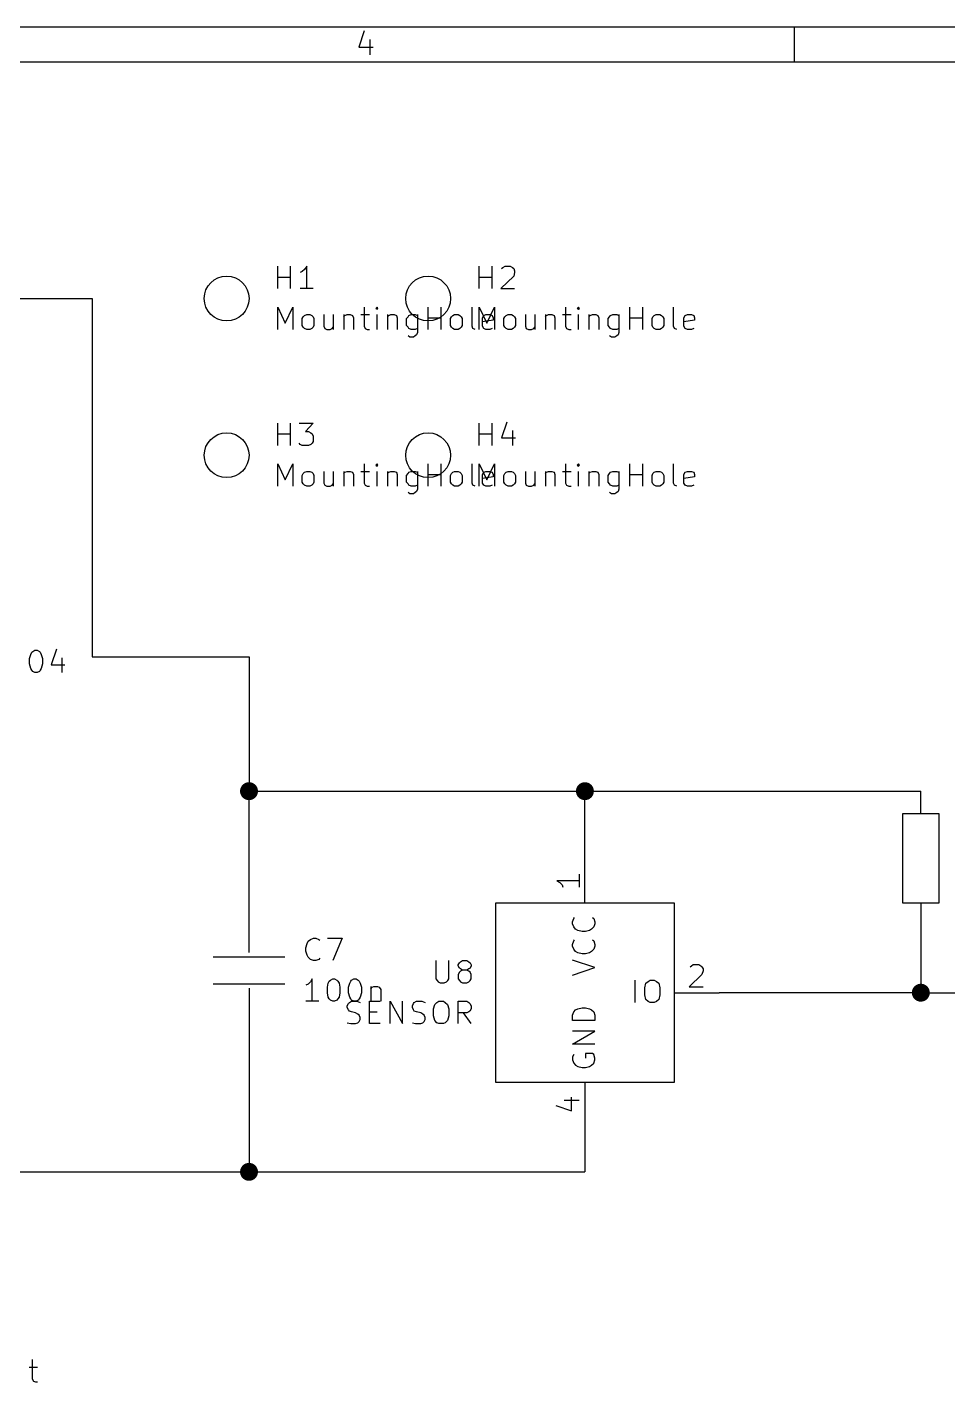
# Model space of a CAD drawing. Extents: x 10 to 287, y -200 to -10.
# Drawn here: x 166.5 to 218.7, y -86.8 to -10 of the extents above; entities that cross this region are included whole.
import ezdxf

# ---------------------------------------------------------------- set-up
doc = ezdxf.new("R2010")
doc.units = 0
doc.header["$MEASUREMENT"] = 0
for name, color, linetype in [('CYAN2', 4, 'CONTINUOUS'), ('GREEN2', 3, 'CONTINUOUS'), ('LYELLOW', 51, 'CONTINUOUS'), ('RED2', 1, 'CONTINUOUS')]:
    doc.layers.add(name, color=color, linetype=linetype)

msp = doc.modelspace()

# ---------------------------------------------------------------- linework, layer by layer
at = {"layer": 'CYAN2', "linetype": 'CONTINUOUS'}
for p, q in [((180.696, -24.8412), (180.696, -23.5712)), ((181.432, -24.8412), (181.432, -23.5712)), ((182.22, -23.749), (182.093, -23.876)), ((182.347, -23.5712), (182.22, -23.749)), ((182.347, -24.8412), (182.347, -23.5712)), ((192.126, -24.8412), (192.126, -23.5712)), ((192.862, -24.8412), (192.862, -23.5712)), ((193.396, -23.6982), (193.472, -23.6474)), ((193.472, -23.6474), (193.599, -23.5712)), ((193.599, -23.5712), (193.878, -23.5712)), ((193.878, -23.5712), (194.005, -23.6474)), ((194.005, -23.6474), (194.081, -23.6982)), ((194.081, -23.6982), (194.132, -23.8252)), ((180.696, -24.1808), (181.432, -24.1808)), ((182.093, -23.876), (181.966, -23.9268)), ((192.126, -24.1808), (192.862, -24.1808)), ((194.081, -24.13), (193.345, -24.8412)), ((194.132, -23.9268), (194.081, -24.13)), ((194.132, -23.8252), (194.132, -23.9268)), ((182.702, -24.8412), (181.966, -24.8412)), ((193.345, -24.8412), (194.132, -24.8412)), ((180.696, -27.1526), (180.696, -25.8826)), ((180.696, -25.8826), (181.127, -26.797)), ((181.127, -26.797), (181.559, -25.8826)), ((181.559, -25.8826), (181.559, -27.1526)), ((185.598, -25.8826), (185.598, -26.9748)), ((186.334, -25.8826), (186.258, -25.9588)), ((186.258, -25.9588), (186.334, -26.0096)), ((186.385, -25.9588), (186.334, -25.8826)), ((186.334, -25.8826), (186.334, -26.0096)), ((186.334, -26.0096), (186.385, -25.9588)), ((189.23, -27.1526), (189.23, -25.8826)), ((189.967, -27.1526), (189.967, -25.8826)), ((191.719, -26.9748), (191.719, -25.8826)), ((192.126, -27.1526), (192.126, -25.8826)), ((192.126, -25.8826), (192.557, -26.797)), ((192.557, -26.797), (192.989, -25.8826)), ((192.989, -25.8826), (192.989, -27.1526)), ((197.028, -25.8826), (197.028, -26.9748)), ((197.764, -25.8826), (197.688, -25.9588)), ((197.688, -25.9588), (197.764, -26.0096)), ((197.815, -25.9588), (197.764, -25.8826)), ((197.764, -25.8826), (197.764, -26.0096)), ((197.764, -26.0096), (197.815, -25.9588)), ((200.66, -27.1526), (200.66, -25.8826)), ((201.397, -27.1526), (201.397, -25.8826)), ((203.149, -26.9748), (203.149, -25.8826)), ((182.093, -26.543), (182.143, -26.4414)), ((182.093, -26.924), (182.093, -26.543)), ((182.143, -26.4414), (182.22, -26.3652)), ((182.22, -26.3652), (182.347, -26.3144)), ((182.347, -26.3144), (182.524, -26.3144)), ((182.524, -26.3144), (182.626, -26.3652)), ((182.626, -26.3652), (182.702, -26.4414)), ((182.702, -26.4414), (182.753, -26.543)), ((182.753, -26.543), (182.753, -26.924)), ((183.312, -26.3144), (183.312, -26.9748)), ((183.845, -26.3144), (183.845, -27.1526)), ((184.455, -26.3144), (184.455, -27.1526)), ((184.455, -26.4414), (184.506, -26.3652)), ((184.506, -26.3652), (184.633, -26.3144)), ((184.633, -26.3144), (184.81, -26.3144)), ((184.81, -26.3144), (184.937, -26.3652)), ((184.937, -26.3652), (184.988, -26.4922)), ((184.988, -26.4922), (184.988, -27.1526)), ((185.42, -26.3144), (185.903, -26.3144)), ((186.334, -27.1526), (186.334, -26.3144)), ((186.919, -26.3144), (186.919, -27.1526)), ((186.919, -26.4414), (186.995, -26.3652)), ((186.995, -26.3652), (187.122, -26.3144)), ((187.122, -26.3144), (187.3, -26.3144)), ((187.3, -26.3144), (187.427, -26.3652)), ((187.427, -26.3652), (187.477, -26.4922)), ((187.477, -26.4922), (187.477, -27.1526)), ((188.011, -26.543), (188.087, -26.4414)), ((188.011, -26.924), (188.011, -26.543)), ((188.087, -26.4414), (188.138, -26.3652)), ((188.138, -26.3652), (188.265, -26.3144)), ((188.265, -26.3144), (188.493, -26.3144)), ((188.493, -26.3144), (188.62, -26.3652)), ((188.62, -26.3144), (188.62, -27.3304)), ((189.23, -26.4922), (189.967, -26.4922)), ((190.5, -26.543), (190.551, -26.4414)), ((190.5, -26.924), (190.5, -26.543)), ((190.551, -26.4414), (190.627, -26.3652)), ((190.627, -26.3652), (190.729, -26.3144)), ((190.729, -26.3144), (190.932, -26.3144)), ((190.932, -26.3144), (191.033, -26.3652)), ((191.033, -26.3652), (191.11, -26.4414)), ((191.11, -26.4414), (191.16, -26.543)), ((191.16, -26.543), (191.16, -26.924)), ((192.303, -26.4922), (192.38, -26.3652)), ((192.303, -26.9748), (192.303, -26.4922)), ((192.913, -26.6192), (192.303, -26.7208)), ((192.38, -26.3652), (192.507, -26.3144)), ((192.507, -26.3144), (192.735, -26.3144)), ((192.735, -26.3144), (192.862, -26.3652)), ((192.862, -26.3652), (192.913, -26.4922)), ((192.913, -26.4922), (192.913, -26.6192)), ((193.523, -26.543), (193.573, -26.4414)), ((193.523, -26.924), (193.523, -26.543)), ((193.573, -26.4414), (193.65, -26.3652)), ((193.65, -26.3652), (193.777, -26.3144)), ((193.777, -26.3144), (193.954, -26.3144)), ((193.954, -26.3144), (194.056, -26.3652)), ((194.056, -26.3652), (194.132, -26.4414)), ((194.132, -26.4414), (194.183, -26.543)), ((194.183, -26.543), (194.183, -26.924)), ((194.742, -26.3144), (194.742, -26.9748)), ((195.275, -26.3144), (195.275, -27.1526)), ((195.885, -26.3144), (195.885, -27.1526)), ((195.885, -26.4414), (195.936, -26.3652)), ((195.936, -26.3652), (196.063, -26.3144)), ((196.063, -26.3144), (196.24, -26.3144)), ((196.24, -26.3144), (196.367, -26.3652)), ((196.367, -26.3652), (196.418, -26.4922)), ((196.418, -26.4922), (196.418, -27.1526)), ((196.85, -26.3144), (197.333, -26.3144)), ((197.764, -27.1526), (197.764, -26.3144)), ((198.349, -26.3144), (198.349, -27.1526)), ((198.349, -26.4414), (198.425, -26.3652)), ((198.425, -26.3652), (198.552, -26.3144)), ((198.552, -26.3144), (198.73, -26.3144)), ((198.73, -26.3144), (198.857, -26.3652)), ((198.857, -26.3652), (198.907, -26.4922)), ((198.907, -26.4922), (198.907, -27.1526)), ((199.441, -26.543), (199.517, -26.4414)), ((199.441, -26.924), (199.441, -26.543)), ((199.517, -26.4414), (199.568, -26.3652)), ((199.568, -26.3652), (199.695, -26.3144)), ((199.695, -26.3144), (199.923, -26.3144)), ((199.923, -26.3144), (200.05, -26.3652)), ((200.05, -26.3144), (200.05, -27.3304)), ((200.66, -26.4922), (201.397, -26.4922)), ((201.93, -26.543), (201.981, -26.4414)), ((201.93, -26.924), (201.93, -26.543)), ((201.981, -26.4414), (202.057, -26.3652)), ((202.057, -26.3652), (202.159, -26.3144)), ((202.159, -26.3144), (202.362, -26.3144)), ((202.362, -26.3144), (202.463, -26.3652)), ((202.463, -26.3652), (202.54, -26.4414)), ((202.54, -26.4414), (202.59, -26.543)), ((202.59, -26.543), (202.59, -26.924)), ((203.733, -26.4922), (203.81, -26.3652)), ((203.733, -26.9748), (203.733, -26.4922)), ((204.343, -26.6192), (203.733, -26.7208)), ((203.81, -26.3652), (203.937, -26.3144)), ((203.937, -26.3144), (204.165, -26.3144)), ((204.165, -26.3144), (204.292, -26.3652)), ((204.292, -26.3652), (204.343, -26.4922)), ((204.343, -26.4922), (204.343, -26.6192)), ((182.143, -27.0256), (182.093, -26.924)), ((182.22, -27.1018), (182.143, -27.0256)), ((182.347, -27.1526), (182.22, -27.1018)), ((182.524, -27.1526), (182.347, -27.1526)), ((182.626, -27.1018), (182.524, -27.1526)), ((182.702, -27.0256), (182.626, -27.1018)), ((182.753, -26.924), (182.702, -27.0256)), ((183.312, -26.9748), (183.363, -27.1018)), ((183.363, -27.1018), (183.49, -27.1526)), ((183.49, -27.1526), (183.667, -27.1526)), ((183.667, -27.1526), (183.794, -27.1018)), ((183.794, -27.1018), (183.845, -27.0256)), ((185.598, -26.9748), (185.649, -27.1018)), ((185.649, -27.1018), (185.776, -27.1526)), ((185.776, -27.1526), (185.903, -27.1526)), ((188.087, -27.0256), (188.011, -26.924)), ((188.138, -27.1018), (188.087, -27.0256)), ((188.189, -27.5844), (188.087, -27.5082)), ((188.265, -27.1526), (188.138, -27.1018)), ((188.392, -27.5844), (188.189, -27.5844)), ((188.493, -27.1526), (188.265, -27.1526)), ((188.493, -27.5082), (188.392, -27.5844)), ((188.62, -27.1018), (188.493, -27.1526)), ((188.57, -27.4574), (188.493, -27.5082)), ((188.62, -27.3304), (188.57, -27.4574)), ((190.551, -27.0256), (190.5, -26.924)), ((190.627, -27.1018), (190.551, -27.0256)), ((190.729, -27.1526), (190.627, -27.1018)), ((190.932, -27.1526), (190.729, -27.1526)), ((191.033, -27.1018), (190.932, -27.1526)), ((191.11, -27.0256), (191.033, -27.1018)), ((191.16, -26.924), (191.11, -27.0256)), ((191.77, -27.1018), (191.719, -26.9748)), ((191.897, -27.1526), (191.77, -27.1018)), ((192.38, -27.1018), (192.303, -26.9748)), ((192.507, -27.1526), (192.38, -27.1018)), ((192.735, -27.1526), (192.507, -27.1526)), ((192.862, -27.1018), (192.735, -27.1526)), ((193.573, -27.0256), (193.523, -26.924)), ((193.65, -27.1018), (193.573, -27.0256)), ((193.777, -27.1526), (193.65, -27.1018)), ((193.954, -27.1526), (193.777, -27.1526)), ((194.056, -27.1018), (193.954, -27.1526)), ((194.132, -27.0256), (194.056, -27.1018)), ((194.183, -26.924), (194.132, -27.0256)), ((194.742, -26.9748), (194.793, -27.1018)), ((194.793, -27.1018), (194.92, -27.1526)), ((194.92, -27.1526), (195.097, -27.1526)), ((195.097, -27.1526), (195.224, -27.1018)), ((195.224, -27.1018), (195.275, -27.0256)), ((197.028, -26.9748), (197.079, -27.1018)), ((197.079, -27.1018), (197.206, -27.1526)), ((197.206, -27.1526), (197.333, -27.1526)), ((199.517, -27.0256), (199.441, -26.924)), ((199.568, -27.1018), (199.517, -27.0256)), ((199.619, -27.5844), (199.517, -27.5082)), ((199.695, -27.1526), (199.568, -27.1018)), ((199.822, -27.5844), (199.619, -27.5844)), ((199.923, -27.1526), (199.695, -27.1526)), ((199.923, -27.5082), (199.822, -27.5844)), ((200.05, -27.1018), (199.923, -27.1526)), ((200, -27.4574), (199.923, -27.5082)), ((200.05, -27.3304), (200, -27.4574)), ((201.981, -27.0256), (201.93, -26.924)), ((202.057, -27.1018), (201.981, -27.0256)), ((202.159, -27.1526), (202.057, -27.1018)), ((202.362, -27.1526), (202.159, -27.1526)), ((202.463, -27.1018), (202.362, -27.1526)), ((202.54, -27.0256), (202.463, -27.1018)), ((202.59, -26.924), (202.54, -27.0256)), ((203.2, -27.1018), (203.149, -26.9748)), ((203.327, -27.1526), (203.2, -27.1018)), ((203.81, -27.1018), (203.733, -26.9748)), ((203.937, -27.1526), (203.81, -27.1018)), ((204.165, -27.1526), (203.937, -27.1526)), ((204.292, -27.1018), (204.165, -27.1526)), ((180.696, -33.7312), (180.696, -32.4612)), ((181.432, -33.7312), (181.432, -32.4612)), ((181.915, -32.4612), (182.702, -32.4612)), ((182.702, -32.4612), (182.27, -32.9438)), ((182.27, -32.9438), (182.448, -32.9438)), ((182.448, -32.9438), (182.575, -33.02)), ((182.575, -33.02), (182.651, -33.0708)), ((192.126, -33.7312), (192.126, -32.4612)), ((192.862, -33.7312), (192.862, -32.4612)), ((193.7, -32.4104), (193.396, -33.2994)), ((194.005, -32.893), (194.005, -33.7312)), ((180.696, -33.0708), (181.432, -33.0708)), ((181.966, -33.6804), (181.915, -33.6042)), ((182.093, -33.7312), (181.966, -33.6804)), ((182.448, -33.7312), (182.093, -33.7312)), ((182.575, -33.6804), (182.448, -33.7312)), ((182.651, -33.6042), (182.575, -33.6804)), ((182.651, -33.0708), (182.702, -33.1978)), ((182.702, -33.5026), (182.651, -33.6042)), ((182.702, -33.1978), (182.702, -33.5026)), ((192.126, -33.0708), (192.862, -33.0708)), ((193.396, -33.2994), (194.183, -33.2994)), ((180.696, -36.0426), (180.696, -34.7726)), ((180.696, -34.7726), (181.127, -35.687)), ((181.127, -35.687), (181.559, -34.7726)), ((181.559, -34.7726), (181.559, -36.0426)), ((182.093, -35.433), (182.143, -35.3314)), ((182.143, -35.3314), (182.22, -35.2552)), ((182.22, -35.2552), (182.347, -35.2044)), ((182.347, -35.2044), (182.524, -35.2044)), ((182.524, -35.2044), (182.626, -35.2552)), ((182.626, -35.2552), (182.702, -35.3314)), ((182.702, -35.3314), (182.753, -35.433)), ((183.312, -35.2044), (183.312, -35.8648)), ((183.845, -35.2044), (183.845, -36.0426)), ((184.455, -35.2044), (184.455, -36.0426)), ((184.455, -35.3314), (184.506, -35.2552)), ((184.506, -35.2552), (184.633, -35.2044)), ((184.633, -35.2044), (184.81, -35.2044)), ((184.81, -35.2044), (184.937, -35.2552)), ((184.937, -35.2552), (184.988, -35.3822)), ((185.42, -35.2044), (185.903, -35.2044)), ((185.598, -34.7726), (185.598, -35.8648)), ((186.334, -34.7726), (186.258, -34.8488)), ((186.258, -34.8488), (186.334, -34.8996)), ((186.385, -34.8488), (186.334, -34.7726)), ((186.334, -34.7726), (186.334, -34.8996)), ((186.334, -34.8996), (186.385, -34.8488)), ((186.334, -36.0426), (186.334, -35.2044)), ((186.919, -35.2044), (186.919, -36.0426)), ((186.919, -35.3314), (186.995, -35.2552)), ((186.995, -35.2552), (187.122, -35.2044)), ((187.122, -35.2044), (187.3, -35.2044)), ((187.3, -35.2044), (187.427, -35.2552)), ((187.427, -35.2552), (187.477, -35.3822)), ((188.011, -35.433), (188.087, -35.3314)), ((188.087, -35.3314), (188.138, -35.2552)), ((188.138, -35.2552), (188.265, -35.2044)), ((188.265, -35.2044), (188.493, -35.2044)), ((188.493, -35.2044), (188.62, -35.2552)), ((188.62, -35.2044), (188.62, -36.2204)), ((189.23, -36.0426), (189.23, -34.7726)), ((189.967, -36.0426), (189.967, -34.7726)), ((190.5, -35.433), (190.551, -35.3314)), ((190.551, -35.3314), (190.627, -35.2552)), ((190.627, -35.2552), (190.729, -35.2044)), ((190.729, -35.2044), (190.932, -35.2044)), ((190.932, -35.2044), (191.033, -35.2552)), ((191.033, -35.2552), (191.11, -35.3314)), ((191.11, -35.3314), (191.16, -35.433)), ((191.719, -35.8648), (191.719, -34.7726)), ((192.126, -36.0426), (192.126, -34.7726)), ((192.126, -34.7726), (192.557, -35.687)), ((192.303, -35.3822), (192.38, -35.2552)), ((192.38, -35.2552), (192.507, -35.2044)), ((192.507, -35.2044), (192.735, -35.2044)), ((192.557, -35.687), (192.989, -34.7726)), ((192.735, -35.2044), (192.862, -35.2552)), ((192.862, -35.2552), (192.913, -35.3822)), ((192.989, -34.7726), (192.989, -36.0426)), ((193.523, -35.433), (193.573, -35.3314)), ((193.573, -35.3314), (193.65, -35.2552)), ((193.65, -35.2552), (193.777, -35.2044)), ((193.777, -35.2044), (193.954, -35.2044)), ((193.954, -35.2044), (194.056, -35.2552)), ((194.056, -35.2552), (194.132, -35.3314)), ((194.132, -35.3314), (194.183, -35.433)), ((194.742, -35.2044), (194.742, -35.8648)), ((195.275, -35.2044), (195.275, -36.0426)), ((195.885, -35.2044), (195.885, -36.0426)), ((195.885, -35.3314), (195.936, -35.2552)), ((195.936, -35.2552), (196.063, -35.2044)), ((196.063, -35.2044), (196.24, -35.2044)), ((196.24, -35.2044), (196.367, -35.2552)), ((196.367, -35.2552), (196.418, -35.3822)), ((196.85, -35.2044), (197.333, -35.2044)), ((197.028, -34.7726), (197.028, -35.8648)), ((197.764, -34.7726), (197.688, -34.8488)), ((197.688, -34.8488), (197.764, -34.8996)), ((197.815, -34.8488), (197.764, -34.7726)), ((197.764, -34.7726), (197.764, -34.8996)), ((197.764, -34.8996), (197.815, -34.8488)), ((197.764, -36.0426), (197.764, -35.2044)), ((198.349, -35.2044), (198.349, -36.0426)), ((198.349, -35.3314), (198.425, -35.2552)), ((198.425, -35.2552), (198.552, -35.2044)), ((198.552, -35.2044), (198.73, -35.2044)), ((198.73, -35.2044), (198.857, -35.2552)), ((198.857, -35.2552), (198.907, -35.3822)), ((199.441, -35.433), (199.517, -35.3314)), ((199.517, -35.3314), (199.568, -35.2552)), ((199.568, -35.2552), (199.695, -35.2044)), ((199.695, -35.2044), (199.923, -35.2044)), ((199.923, -35.2044), (200.05, -35.2552)), ((200.05, -35.2044), (200.05, -36.2204)), ((200.66, -36.0426), (200.66, -34.7726)), ((201.397, -36.0426), (201.397, -34.7726)), ((201.93, -35.433), (201.981, -35.3314)), ((201.981, -35.3314), (202.057, -35.2552)), ((202.057, -35.2552), (202.159, -35.2044)), ((202.159, -35.2044), (202.362, -35.2044)), ((202.362, -35.2044), (202.463, -35.2552)), ((202.463, -35.2552), (202.54, -35.3314)), ((202.54, -35.3314), (202.59, -35.433)), ((203.149, -35.8648), (203.149, -34.7726)), ((203.733, -35.3822), (203.81, -35.2552)), ((203.81, -35.2552), (203.937, -35.2044)), ((203.937, -35.2044), (204.165, -35.2044)), ((204.165, -35.2044), (204.292, -35.2552)), ((204.292, -35.2552), (204.343, -35.3822)), ((182.093, -35.814), (182.093, -35.433)), ((182.143, -35.9156), (182.093, -35.814)), ((182.22, -35.9918), (182.143, -35.9156)), ((182.347, -36.0426), (182.22, -35.9918)), ((182.524, -36.0426), (182.347, -36.0426)), ((182.626, -35.9918), (182.524, -36.0426)), ((182.702, -35.9156), (182.626, -35.9918)), ((182.753, -35.814), (182.702, -35.9156)), ((182.753, -35.433), (182.753, -35.814)), ((183.312, -35.8648), (183.363, -35.9918)), ((183.363, -35.9918), (183.49, -36.0426)), ((183.49, -36.0426), (183.667, -36.0426)), ((183.667, -36.0426), (183.794, -35.9918)), ((183.794, -35.9918), (183.845, -35.9156)), ((184.988, -35.3822), (184.988, -36.0426)), ((185.598, -35.8648), (185.649, -35.9918)), ((185.649, -35.9918), (185.776, -36.0426)), ((185.776, -36.0426), (185.903, -36.0426)), ((187.477, -35.3822), (187.477, -36.0426)), ((188.011, -35.814), (188.011, -35.433)), ((188.087, -35.9156), (188.011, -35.814)), ((188.138, -35.9918), (188.087, -35.9156)), ((188.265, -36.0426), (188.138, -35.9918)), ((188.493, -36.0426), (188.265, -36.0426)), ((188.62, -35.9918), (188.493, -36.0426)), ((189.23, -35.3822), (189.967, -35.3822)), ((190.5, -35.814), (190.5, -35.433)), ((190.551, -35.9156), (190.5, -35.814)), ((190.627, -35.9918), (190.551, -35.9156)), ((190.729, -36.0426), (190.627, -35.9918)), ((190.932, -36.0426), (190.729, -36.0426)), ((191.033, -35.9918), (190.932, -36.0426)), ((191.11, -35.9156), (191.033, -35.9918)), ((191.16, -35.814), (191.11, -35.9156)), ((191.16, -35.433), (191.16, -35.814)), ((191.77, -35.9918), (191.719, -35.8648)), ((191.897, -36.0426), (191.77, -35.9918)), ((192.303, -35.8648), (192.303, -35.3822)), ((192.913, -35.5092), (192.303, -35.6108)), ((192.38, -35.9918), (192.303, -35.8648)), ((192.507, -36.0426), (192.38, -35.9918)), ((192.735, -36.0426), (192.507, -36.0426)), ((192.862, -35.9918), (192.735, -36.0426)), ((192.913, -35.3822), (192.913, -35.5092)), ((193.523, -35.814), (193.523, -35.433)), ((193.573, -35.9156), (193.523, -35.814)), ((193.65, -35.9918), (193.573, -35.9156)), ((193.777, -36.0426), (193.65, -35.9918)), ((193.954, -36.0426), (193.777, -36.0426)), ((194.056, -35.9918), (193.954, -36.0426)), ((194.132, -35.9156), (194.056, -35.9918)), ((194.183, -35.814), (194.132, -35.9156)), ((194.183, -35.433), (194.183, -35.814)), ((194.742, -35.8648), (194.793, -35.9918)), ((194.793, -35.9918), (194.92, -36.0426)), ((194.92, -36.0426), (195.097, -36.0426)), ((195.097, -36.0426), (195.224, -35.9918)), ((195.224, -35.9918), (195.275, -35.9156)), ((196.418, -35.3822), (196.418, -36.0426)), ((197.028, -35.8648), (197.079, -35.9918)), ((197.079, -35.9918), (197.206, -36.0426)), ((197.206, -36.0426), (197.333, -36.0426)), ((198.907, -35.3822), (198.907, -36.0426)), ((199.441, -35.814), (199.441, -35.433)), ((199.517, -35.9156), (199.441, -35.814)), ((199.568, -35.9918), (199.517, -35.9156)), ((199.695, -36.0426), (199.568, -35.9918)), ((199.923, -36.0426), (199.695, -36.0426)), ((200.05, -35.9918), (199.923, -36.0426)), ((200.66, -35.3822), (201.397, -35.3822)), ((201.93, -35.814), (201.93, -35.433)), ((201.981, -35.9156), (201.93, -35.814)), ((202.057, -35.9918), (201.981, -35.9156)), ((202.159, -36.0426), (202.057, -35.9918)), ((202.362, -36.0426), (202.159, -36.0426)), ((202.463, -35.9918), (202.362, -36.0426)), ((202.54, -35.9156), (202.463, -35.9918)), ((202.59, -35.814), (202.54, -35.9156)), ((202.59, -35.433), (202.59, -35.814)), ((203.2, -35.9918), (203.149, -35.8648)), ((203.327, -36.0426), (203.2, -35.9918)), ((203.733, -35.8648), (203.733, -35.3822)), ((204.343, -35.5092), (203.733, -35.6108)), ((203.81, -35.9918), (203.733, -35.8648)), ((203.937, -36.0426), (203.81, -35.9918)), ((204.165, -36.0426), (203.937, -36.0426)), ((204.292, -35.9918), (204.165, -36.0426)), ((204.343, -35.3822), (204.343, -35.5092)), ((188.189, -36.4744), (188.087, -36.3982)), ((188.392, -36.4744), (188.189, -36.4744)), ((188.493, -36.3982), (188.392, -36.4744)), ((188.57, -36.3474), (188.493, -36.3982)), ((188.62, -36.2204), (188.57, -36.3474)), ((199.619, -36.4744), (199.517, -36.3982)), ((199.822, -36.4744), (199.619, -36.4744)), ((199.923, -36.3982), (199.822, -36.4744)), ((200, -36.3474), (199.923, -36.3982)), ((200.05, -36.2204), (200, -36.3474)), ((168.148, -45.2882), (167.843, -46.1772)), ((166.624, -45.8216), (166.7, -45.593)), ((166.624, -46.1264), (166.624, -45.8216)), ((166.7, -45.593), (166.751, -45.466)), ((166.751, -45.466), (166.802, -45.4152)), ((166.802, -45.4152), (166.929, -45.339)), ((166.929, -45.339), (167.056, -45.339)), ((167.056, -45.339), (167.183, -45.4152)), ((167.183, -45.4152), (167.234, -45.466)), ((167.234, -45.466), (167.284, -45.593)), ((167.284, -45.593), (167.361, -45.8216)), ((167.361, -45.8216), (167.361, -46.1264)), ((168.453, -45.7708), (168.453, -46.609)), ((166.7, -46.3804), (166.624, -46.1264)), ((166.751, -46.482), (166.7, -46.3804)), ((166.802, -46.5582), (166.751, -46.482)), ((166.929, -46.609), (166.802, -46.5582)), ((167.056, -46.609), (166.929, -46.609)), ((167.183, -46.5582), (167.056, -46.609)), ((167.234, -46.482), (167.183, -46.5582)), ((167.284, -46.3804), (167.234, -46.482)), ((167.361, -46.1264), (167.284, -46.3804)), ((167.843, -46.1772), (168.631, -46.1772)), ((197.409, -60.7568), (197.485, -60.5536)), ((197.485, -60.5536), (197.536, -60.5028)), ((198.552, -60.5028), (198.628, -60.5536)), ((198.628, -60.5536), (198.679, -60.7568)), ((197.409, -60.8584), (197.409, -60.7568)), ((197.485, -61.0362), (197.409, -60.8584)), ((197.587, -61.1632), (197.485, -61.0362)), ((197.714, -61.2394), (197.587, -61.1632)), ((197.968, -61.2902), (197.714, -61.2394)), ((198.145, -61.2902), (197.968, -61.2902)), ((198.374, -61.2394), (198.145, -61.2902)), ((198.501, -61.1632), (198.374, -61.2394)), ((198.628, -61.0362), (198.501, -61.1632)), ((198.679, -60.8584), (198.628, -61.0362)), ((198.679, -60.7568), (198.679, -60.8584)), ((182.296, -62.23), (182.372, -61.976)), ((182.296, -62.4078), (182.296, -62.23)), ((182.372, -61.976), (182.423, -61.849)), ((182.423, -61.849), (182.55, -61.7474)), ((182.55, -61.7474), (182.728, -61.6712)), ((182.728, -61.6712), (182.855, -61.6712)), ((182.855, -61.6712), (183.032, -61.7474)), ((183.032, -61.7474), (183.083, -61.7982)), ((183.515, -61.6712), (184.353, -61.6712)), ((184.353, -61.6712), (183.82, -62.9412)), ((197.409, -62.0268), (197.485, -61.8236)), ((197.409, -62.1284), (197.409, -62.0268)), ((197.485, -62.3062), (197.409, -62.1284)), ((197.485, -61.8236), (197.536, -61.7728)), ((198.552, -61.7728), (198.628, -61.8236)), ((198.628, -61.8236), (198.679, -62.0268)), ((198.679, -62.1284), (198.628, -62.3062)), ((198.679, -62.0268), (198.679, -62.1284)), ((182.372, -62.6364), (182.296, -62.4078)), ((182.423, -62.7634), (182.372, -62.6364)), ((182.55, -62.8904), (182.423, -62.7634)), ((182.728, -62.9412), (182.55, -62.8904)), ((182.855, -62.9412), (182.728, -62.9412)), ((183.032, -62.8904), (182.855, -62.9412)), ((183.083, -62.8142), (183.032, -62.8904)), ((189.662, -62.9412), (189.662, -63.9826)), ((190.398, -63.9826), (190.398, -62.9412)), ((191.059, -63.0174), (191.186, -62.9412)), ((191.186, -62.9412), (191.414, -62.9412)), ((191.414, -62.9412), (191.541, -63.0174)), ((198.679, -63.3476), (197.409, -62.9158)), ((197.587, -62.4332), (197.485, -62.3062)), ((197.714, -62.5094), (197.587, -62.4332)), ((197.968, -62.5602), (197.714, -62.5094)), ((198.145, -62.5602), (197.968, -62.5602)), ((198.374, -62.5094), (198.145, -62.5602)), ((198.501, -62.4332), (198.374, -62.5094)), ((198.628, -62.3062), (198.501, -62.4332)), ((190.932, -63.1952), (191.008, -63.0682)), ((190.932, -63.246), (190.932, -63.1952)), ((191.008, -63.373), (190.932, -63.246)), ((191.008, -63.6016), (190.932, -63.7286)), ((190.932, -63.7286), (190.932, -63.9826)), ((191.008, -63.0682), (191.059, -63.0174)), ((191.059, -63.4238), (191.008, -63.373)), ((191.059, -63.5508), (191.008, -63.6016)), ((191.186, -63.5), (191.059, -63.4238)), ((191.186, -63.5), (191.059, -63.5508)), ((191.414, -63.5), (191.186, -63.5)), ((191.541, -63.4238), (191.414, -63.5)), ((191.541, -63.5508), (191.414, -63.5)), ((191.541, -63.0174), (191.618, -63.0682)), ((191.618, -63.373), (191.541, -63.4238)), ((191.618, -63.6016), (191.541, -63.5508)), ((191.618, -63.0682), (191.668, -63.1952)), ((191.668, -63.246), (191.618, -63.373)), ((191.668, -63.7286), (191.618, -63.6016)), ((191.668, -63.1952), (191.668, -63.246)), ((191.668, -63.9826), (191.668, -63.7286)), ((197.409, -63.7794), (198.679, -63.3476)), ((182.423, -64.2874), (182.296, -64.3382)), ((182.55, -64.1604), (182.423, -64.2874)), ((182.651, -63.9826), (182.55, -64.1604)), ((182.651, -65.2526), (182.651, -63.9826)), ((183.515, -64.4652), (183.566, -64.2366)), ((183.515, -64.77), (183.515, -64.4652)), ((183.566, -64.2366), (183.617, -64.1096)), ((183.617, -64.1096), (183.693, -64.0588)), ((183.693, -64.0588), (183.82, -63.9826)), ((183.82, -63.9826), (183.921, -63.9826)), ((183.921, -63.9826), (184.048, -64.0588)), ((184.048, -64.0588), (184.099, -64.1096)), ((184.099, -64.1096), (184.175, -64.2366)), ((184.175, -64.2366), (184.226, -64.4652)), ((184.226, -64.4652), (184.226, -64.77)), ((184.709, -64.4652), (184.785, -64.2366)), ((184.709, -64.77), (184.709, -64.4652)), ((184.785, -64.2366), (184.836, -64.1096)), ((184.836, -64.1096), (184.887, -64.0588)), ((184.887, -64.0588), (185.014, -63.9826)), ((185.014, -63.9826), (185.141, -63.9826)), ((185.141, -63.9826), (185.268, -64.0588)), ((185.268, -64.0588), (185.318, -64.1096)), ((185.318, -64.1096), (185.369, -64.2366)), ((185.369, -64.2366), (185.445, -64.4652)), ((185.445, -64.4652), (185.445, -64.77)), ((185.979, -64.4144), (185.979, -65.2526)), ((185.979, -64.5414), (186.055, -64.4652)), ((186.055, -64.4652), (186.157, -64.4144)), ((186.157, -64.4144), (186.36, -64.4144)), ((186.36, -64.4144), (186.461, -64.4652)), ((186.461, -64.4652), (186.538, -64.5922)), ((189.662, -63.9826), (189.738, -64.0842)), ((189.738, -64.0842), (189.789, -64.1604)), ((189.789, -64.1604), (189.916, -64.2112)), ((189.916, -64.2112), (190.144, -64.2112)), ((190.144, -64.2112), (190.271, -64.1604)), ((190.271, -64.1604), (190.348, -64.0842)), ((190.348, -64.0842), (190.398, -63.9826)), ((190.932, -63.9826), (191.008, -64.0842)), ((191.008, -64.0842), (191.059, -64.1604)), ((191.059, -64.1604), (191.186, -64.2112)), ((191.186, -64.2112), (191.414, -64.2112)), ((191.414, -64.2112), (191.541, -64.1604)), ((191.541, -64.1604), (191.618, -64.0842)), ((191.618, -64.0842), (191.668, -63.9826)), ((200.965, -65.3288), (200.965, -64.0588)), ((201.524, -64.4906), (201.574, -64.2366)), ((201.524, -64.897), (201.524, -64.4906)), ((201.574, -64.2366), (201.701, -64.135)), ((201.701, -64.135), (201.828, -64.0588)), ((201.828, -64.0588), (202.057, -64.0588)), ((202.057, -64.0588), (202.184, -64.135)), ((202.184, -64.135), (202.311, -64.2366)), ((202.311, -64.2366), (202.362, -64.4906)), ((202.362, -64.4906), (202.362, -64.897)), ((183.032, -65.2526), (182.296, -65.2526)), ((183.566, -65.024), (183.515, -64.77)), ((183.617, -65.1256), (183.566, -65.024)), ((183.693, -65.2018), (183.617, -65.1256)), ((183.82, -65.2526), (183.693, -65.2018)), ((183.921, -65.2526), (183.82, -65.2526)), ((184.048, -65.2018), (183.921, -65.2526)), ((184.099, -65.1256), (184.048, -65.2018)), ((184.175, -65.024), (184.099, -65.1256)), ((184.226, -64.77), (184.175, -65.024)), ((184.785, -65.024), (184.709, -64.77)), ((184.76, -65.3288), (184.887, -65.2526)), ((184.836, -65.1256), (184.785, -65.024)), ((184.887, -65.2018), (184.836, -65.1256)), ((185.014, -65.2526), (184.887, -65.2018)), ((184.887, -65.2526), (185.191, -65.2526)), ((185.141, -65.2526), (185.014, -65.2526)), ((185.268, -65.2018), (185.141, -65.2526)), ((185.191, -65.2526), (185.369, -65.3288)), ((185.318, -65.1256), (185.268, -65.2018)), ((185.369, -65.024), (185.318, -65.1256)), ((185.445, -64.77), (185.369, -65.024)), ((185.903, -66.5226), (185.903, -65.2526)), ((185.903, -65.2526), (186.512, -65.2526)), ((186.538, -64.5922), (186.538, -65.2526)), ((187.071, -66.5226), (187.071, -65.2526)), ((187.071, -65.2526), (187.782, -66.5226)), ((187.782, -66.5226), (187.782, -65.2526)), ((188.443, -65.3288), (188.57, -65.2526)), ((188.57, -65.2526), (188.874, -65.2526)), ((188.874, -65.2526), (189.052, -65.3288)), ((189.713, -65.3288), (189.84, -65.2526)), ((189.84, -65.2526), (190.094, -65.2526)), ((190.094, -65.2526), (190.195, -65.3288)), ((190.932, -66.5226), (190.932, -65.2526)), ((190.932, -65.2526), (191.414, -65.2526)), ((191.414, -65.2526), (191.541, -65.3288)), ((201.574, -65.151), (201.524, -64.897)), ((201.701, -65.278), (201.574, -65.151)), ((201.828, -65.3288), (201.701, -65.278)), ((202.184, -65.278), (202.057, -65.3288)), ((202.311, -65.151), (202.184, -65.278)), ((202.362, -64.897), (202.311, -65.151)), ((184.633, -65.5066), (184.709, -65.3796)), ((184.633, -65.6082), (184.633, -65.5066)), ((184.709, -65.7352), (184.633, -65.6082)), ((184.709, -65.3796), (184.76, -65.3288)), ((184.76, -65.8114), (184.709, -65.7352)), ((184.887, -65.8622), (184.76, -65.8114)), ((185.115, -65.913), (184.887, -65.8622)), ((185.242, -65.9892), (185.115, -65.913)), ((185.318, -66.04), (185.242, -65.9892)), ((185.369, -66.167), (185.318, -66.04)), ((185.903, -65.8622), (186.334, -65.8622)), ((188.341, -65.5066), (188.392, -65.3796)), ((188.341, -65.6082), (188.341, -65.5066)), ((188.392, -65.7352), (188.341, -65.6082)), ((188.392, -65.3796), (188.443, -65.3288)), ((188.443, -65.8114), (188.392, -65.7352)), ((188.57, -65.8622), (188.443, -65.8114)), ((188.824, -65.913), (188.57, -65.8622)), ((188.925, -65.9892), (188.824, -65.913)), ((189.001, -66.04), (188.925, -65.9892)), ((189.052, -66.167), (189.001, -66.04)), ((189.535, -65.6844), (189.611, -65.4304)), ((189.535, -66.0908), (189.535, -65.6844)), ((189.611, -65.4304), (189.713, -65.3288)), ((190.195, -65.3288), (190.322, -65.4304)), ((190.322, -65.4304), (190.398, -65.6844)), ((190.398, -65.6844), (190.398, -66.0908)), ((191.414, -65.913), (190.932, -65.913)), ((191.668, -66.5226), (191.237, -65.913)), ((191.541, -65.8622), (191.414, -65.913)), ((191.541, -65.3288), (191.592, -65.3796)), ((191.592, -65.8114), (191.541, -65.8622)), ((191.592, -65.3796), (191.668, -65.5066)), ((191.668, -65.6844), (191.592, -65.8114)), ((191.668, -65.5066), (191.668, -65.6844)), ((197.409, -66.04), (197.485, -65.8622)), ((197.409, -66.3448), (197.409, -66.04)), ((197.485, -65.8622), (197.587, -65.7352)), ((197.587, -65.7352), (197.714, -65.6844)), ((197.714, -65.6844), (197.968, -65.6336)), ((197.968, -65.6336), (198.145, -65.6336)), ((198.145, -65.6336), (198.374, -65.6844)), ((198.374, -65.6844), (198.501, -65.7352)), ((198.501, -65.7352), (198.628, -65.8622)), ((198.628, -65.8622), (198.679, -66.04)), ((198.679, -66.04), (198.679, -66.3448)), ((202.057, -65.3288), (201.828, -65.3288)), ((184.633, -66.4718), (184.836, -66.5226)), ((184.836, -66.5226), (185.115, -66.5226)), ((185.115, -66.5226), (185.242, -66.4718)), ((185.242, -66.4718), (185.318, -66.3956)), ((185.318, -66.3956), (185.369, -66.294)), ((185.369, -66.294), (185.369, -66.167)), ((186.512, -66.5226), (185.903, -66.5226)), ((188.341, -66.4718), (188.519, -66.5226)), ((188.519, -66.5226), (188.824, -66.5226)), ((188.824, -66.5226), (188.925, -66.4718)), ((188.925, -66.4718), (189.001, -66.3956)), ((189.001, -66.3956), (189.052, -66.294)), ((189.052, -66.294), (189.052, -66.167)), ((189.611, -66.3448), (189.535, -66.0908)), ((189.713, -66.4718), (189.611, -66.3448)), ((189.84, -66.5226), (189.713, -66.4718)), ((190.094, -66.5226), (189.84, -66.5226)), ((190.195, -66.4718), (190.094, -66.5226)), ((190.322, -66.3448), (190.195, -66.4718)), ((190.398, -66.0908), (190.322, -66.3448)), ((198.679, -66.3448), (197.409, -66.3448)), ((197.409, -67.691), (198.679, -66.9544)), ((198.679, -66.9544), (197.409, -66.9544)), ((198.679, -67.691), (197.409, -67.691)), ((197.485, -68.2752), (197.409, -68.4022)), ((198.552, -68.2244), (198.145, -68.2244)), ((198.145, -68.2244), (198.145, -68.4784)), ((198.628, -68.2752), (198.552, -68.2244)), ((198.679, -68.4784), (198.628, -68.2752)), ((197.409, -68.4022), (197.409, -68.58)), ((197.409, -68.58), (197.485, -68.7578)), ((197.485, -68.7578), (197.587, -68.8848)), ((197.587, -68.8848), (197.714, -68.961)), ((197.714, -68.961), (197.968, -69.0118)), ((197.968, -69.0118), (198.145, -69.0118)), ((198.145, -69.0118), (198.374, -68.961)), ((198.374, -68.961), (198.501, -68.8848)), ((198.501, -68.8848), (198.628, -68.7578)), ((198.628, -68.7578), (198.679, -68.58)), ((198.679, -68.58), (198.679, -68.4784)), ((166.599, -86.0044), (167.081, -86.0044)), ((166.776, -85.5726), (166.776, -86.6648)), ((166.776, -86.6648), (166.853, -86.7918)), ((166.853, -86.7918), (166.954, -86.8426)), ((166.954, -86.8426), (167.081, -86.8426))]:
    msp.add_line(p, q, dxfattribs=at)
at = {"layer": 'GREEN2', "linetype": 'CONTINUOUS'}
for p, q in [((160.02, -25.4), (170.18, -25.4)), ((170.18, -25.4), (170.18, -45.72)), ((170.18, -45.72), (179.07, -45.72)), ((179.07, -45.72), (179.07, -53.34)), ((179.07, -59.69), (179.07, -53.34)), ((179.07, -53.34), (198.12, -53.34)), ((198.12, -57.15), (198.12, -53.34)), ((198.12, -53.34), (217.17, -53.34)), ((217.17, -60.96), (217.17, -64.77)), ((217.17, -64.77), (205.74, -64.77)), ((217.17, -64.77), (220.98, -64.77)), ((179.07, -67.31), (179.07, -74.93)), ((198.12, -72.39), (198.12, -74.93)), ((179.07, -73.66), (179.07, -74.93)), ((160.02, -74.93), (179.07, -74.93)), ((179.07, -74.93), (198.12, -74.93))]:
    msp.add_line(p, q, dxfattribs=at)
at = {"layer": 'GREEN2', "const_width": 0.508}
for points in [[(178.816, -53.34, 1), (179.324, -53.34, 1)], [(197.866, -53.34, 1), (198.374, -53.34, 1)], [(216.916, -64.77, 1), (217.424, -64.77, 1)], [(178.816, -74.93, 1), (179.324, -74.93, 1)]]:
    msp.add_lwpolyline(points, format="xyb", close=True, dxfattribs=at)
at = {"layer": 'LYELLOW', "linetype": 'CONTINUOUS'}
for p, q in [((193.04, -59.69), (193.04, -69.85)), ((203.2, -59.69), (193.04, -59.69)), ((203.2, -69.85), (203.2, -59.69)), ((193.04, -69.85), (203.2, -69.85))]:
    msp.add_line(p, q, dxfattribs=at)
at = {"layer": 'RED2', "linetype": 'CONTINUOUS'}
for p, q in [((286.995, -10.0076), (10.0076, -10.0076)), ((185.598, -10.2108), (185.293, -11.1506)), ((185.928, -10.7188), (185.928, -11.5824)), ((210.007, -11.9888), (210.007, -10.0076)), ((185.293, -11.1506), (186.106, -11.1506)), ((285.013, -11.9888), (11.9888, -11.9888)), ((217.17, -54.61), (217.17, -53.34)), ((216.154, -59.69), (216.154, -54.61)), ((216.154, -54.61), (218.186, -54.61)), ((218.186, -54.61), (218.186, -59.69)), ((198.12, -59.69), (198.12, -57.15)), ((197.79, -58.039), (197.79, -58.7756)), ((197.79, -58.42), (196.52, -58.42)), ((196.52, -58.42), (196.698, -58.5216)), ((196.698, -58.5216), (196.825, -58.6486)), ((196.825, -58.6486), (196.875, -58.7756)), ((179.07, -62.484), (179.07, -59.69)), ((193.04, -59.69), (193.04, -69.85)), ((203.2, -59.69), (193.04, -59.69)), ((203.2, -69.85), (203.2, -59.69)), ((218.186, -59.69), (216.154, -59.69)), ((217.17, -59.69), (217.17, -60.96)), ((177.038, -62.738), (181.102, -62.738)), ((204.749, -63.7286), (204.038, -64.4398)), ((204.089, -63.2968), (204.165, -63.246)), ((204.165, -63.246), (204.267, -63.1698)), ((204.267, -63.1698), (204.572, -63.1698)), ((204.572, -63.1698), (204.699, -63.246)), ((204.699, -63.246), (204.749, -63.2968)), ((204.749, -63.2968), (204.826, -63.4238)), ((204.826, -63.5254), (204.749, -63.7286)), ((204.826, -63.4238), (204.826, -63.5254)), ((177.038, -64.262), (181.102, -64.262)), ((179.07, -64.516), (179.07, -67.31)), ((204.038, -64.4398), (204.826, -64.4398)), ((203.2, -64.77), (205.74, -64.77)), ((193.04, -69.85), (203.2, -69.85)), ((198.12, -69.85), (198.12, -72.39)), ((197.358, -71.4756), (197.358, -70.6882)), ((196.469, -71.1708), (197.358, -71.4756)), ((196.952, -70.866), (197.79, -70.866))]:
    msp.add_line(p, q, dxfattribs=at)
at = {"layer": 'RED2'}
for centre in [(177.8, -25.4), (189.23, -25.4), (177.8, -34.29), (189.23, -34.29)]:
    msp.add_circle(centre, 1.27, dxfattribs=at)

doc.saveas('drawing.dxf')
